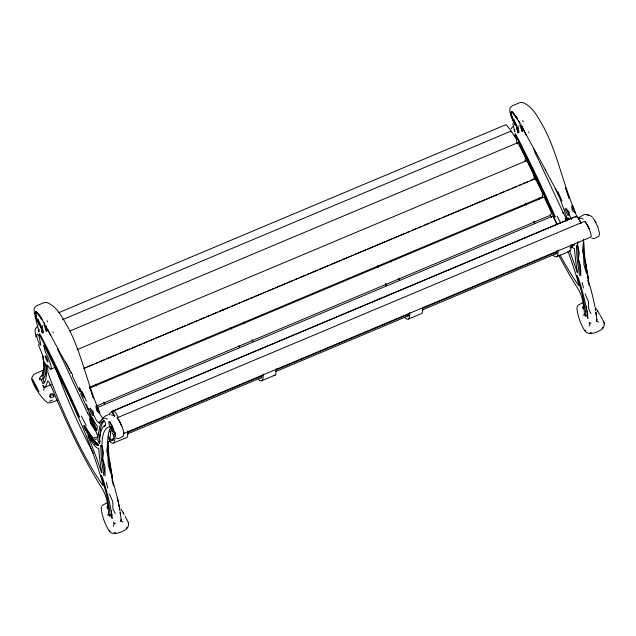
<?xml version="1.0" encoding="UTF-8"?>
<svg xmlns="http://www.w3.org/2000/svg" width="636" height="636" viewBox="0 0 636 636"><rect width="100%" height="100%" fill="white"/><g stroke="black" fill="none" stroke-linecap="round" stroke-linejoin="round"><path stroke-width="0.95" d="M93.309 414.99L93.381 412.001L90.217 408.304L96.314 420.189L98.652 422.876L99.327 421.692M569.029 214.992L569.101 212.003L565.945 208.306L571.613 219.444M121.158 519.525L120.562 521.194M596.886 319.526L596.29 321.188M39.734 378.11L39.965 379.843L39.877 377.625M113.924 438.117C106.045 443.833 113.359 432.806 109.066 430.222M97.721 443.515L97.197 443.737L96.704 442.863A3.752 0.62 67.2 0 0 96.561 442.783L96.434 442.767A3.752 0.62 67.2 0 0 96.33 442.791L97.634 445.295L97.364 444.222M71.494 372.052L71.296 373.602L65.516 361.812M107.659 443.22L106.769 451.266L108.359 456.704L110.783 473.423L108.192 464.789L107.659 443.22A222.6 36.92 67.2 0 1 110.457 428.29M583.379 243.214L582.497 251.26L584.087 256.705L586.511 273.424L583.912 264.783L583.379 243.214A222.6 36.92 67.2 0 1 583.554 239.16M39.352 325.537L36.514 318.835L35.497 314.526L35.791 312.093L37.46 312.864L42.191 319.304M511.225 114.52L511.519 113.566L512.234 118.829L516.106 125.666L512.226 117.906L511.225 114.52L511.519 112.087L512.314 112.023L511.225 114.52L512.234 118.829L515.073 125.538M44.353 387.308L43.645 390.353M31.808 377.784L33.676 374.445L43.2 370.152M517.163 143.903L516.297 139.03L511.376 131.35M90.598 435.509L89.883 436.853L88.173 432.877L88.69 432.655M90.646 437.274L90.121 437.488L90.829 436.24M111.364 429.968L110.736 432.703L109.575 430.389M72.695 373.944L72.48 376.202L79.651 391.418L80.263 388.93M89.787 387.173L542.421 196.882L542.81 193.797L535.56 178.605L83.841 368.506M43.574 369.778L42.008 376.138L44.059 368.554M107.818 441.718L109.893 441.185L108.478 437.807M569.816 247.921L572.559 246.768L572.289 245.735M37.46 312.864L35.791 312.093L36.514 318.835L40.386 325.672L36.498 317.905L35.497 314.526L36.594 312.03M35.497 314.526L35.799 313.564M114.17 523.857L113.391 526.115M589.898 323.851L589.119 326.109M95.249 442.219C95.352 440.645 96.593 447.378 95.527 442.855A2.496 0.413 67.2 0 1 95.639 442.871L95.813 442.99M97.499 436.185L96.879 437.989L94.438 437.155M88.547 408.312L87.959 409.632L81.026 394.559L80.732 393.557L81.734 391.808M96.275 406.173L550.736 215.111L551.372 212.559L544.178 197.057L89.716 388.119M39.233 329.631L38.701 330.911L39.074 331.873L34.948 316.1M514.953 129.625L514.429 130.913L514.802 131.875L512.735 123.567M120.665 521.019L121.15 519.843L120.276 511.757M596.385 321.021L596.87 319.844L595.996 311.759M576.979 306.989L578.243 305.089L583.125 302.529M87.41 413.718L87.418 412.955M563.13 213.72L562.502 211.176L539.169 161.226M581.058 223.443A7.171 1.193 67.2 0 0 577.329 217.226L575.31 216.59L112.62 411.118L114.567 416.477M575.262 216.677L575.453 217.361M511.137 128.901L512.139 127.279L513.49 126.5M126.286 528.341L127.057 527.157M602.014 328.343L602.785 327.158M517.974 142.695L525.257 156.997L525.376 161.282L525.05 160.813M585.414 314.582L582.942 315.074M40.219 377.124L42.938 374.159M579.102 217.433L584.015 214.69L585.796 214.332L589.493 215.342M101.927 505.676L107.404 502.527M571.128 245.894L573.02 245.075M95.305 442.29L95.352 442.266A3.124 0.517 67.2 0 1 95.424 442.306L95.607 442.418A3.124 0.517 67.2 0 1 95.686 442.489L96.783 445.033L95.861 443.022M573.664 217.417L111.888 411.548L109.782 413.432L110.02 414.362M526.878 160.598L534.16 175.377L533.986 179.082M104.185 416.644L108.287 414.688M37.763 326.499L36.419 327.286L34.932 330.116L36.014 337.048M83.976 425.587L85.892 429.411A3.474 0.58 67.2 0 1 86.059 430.596L84.254 427.623L83.976 425.587L84.493 425.373M88.658 434.237L88.142 434.452L87.76 433.784A4.126 0.684 67.2 0 1 87.053 432.583L86.52 430.58L87.037 430.357M86.52 430.58L87.736 433.394L87.569 432.377L88.086 432.154M92.967 440.573A7.401 1.224 67.2 0 0 93.174 440.828L93.627 442.235L92.721 439.778L93.238 439.555M94.16 440.565L95.05 441.058L94.359 441.122L94.684 440.343M94.557 441.67L95.551 444.182L94.557 441.67L95.074 441.456M94.589 442.966L95.114 444.278L94.589 442.966L95.106 442.743M97.197 443.737L96.664 443.34A3.124 0.517 67.2 0 0 96.593 443.356L97.109 444.659L97.936 444.325M97.364 444.437L98.008 444.23L97.992 445.025M98.111 445.311C99.478 444.628 97.737 445.916 97.872 444.739L98.389 444.516M97.872 444.739L98.493 444.492M574.459 245.075L573.831 245.313L573.592 244.733L574.221 244.494M94.724 441.829L95.249 441.615M94.812 443.165L95.336 442.942M58.647 312.721L505.787 124.736A7.171 1.193 67.2 0 1 506.685 125.324L510.032 129.45L510.978 132.153M62.368 319.733L511.344 130.976M69.968 330.99L518.022 142.623M77.051 349.689L526.942 160.55M51.134 369.055L55.658 367.147M84.095 368.22L85.924 367.457M87.76 366.686L93.246 364.38M95.074 363.609L97.817 362.456M99.645 361.685L105.131 359.38M106.959 358.609L117.016 354.387M118.845 353.616L129.816 349.005M131.644 348.234L137.138 345.928M138.966 345.157L141.709 344.004M143.537 343.233L149.023 340.928M150.851 340.157L153.594 339.004M155.423 338.241L160.908 335.927M162.737 335.164L173.708 330.545M175.536 329.782L185.601 325.553M187.429 324.781L192.915 322.476M194.743 321.705L197.486 320.552M199.314 319.781L204.8 317.475M206.628 316.712L209.371 315.559M211.2 314.788L217.599 312.093M219.428 311.33L229.493 307.101M231.321 306.329L236.807 304.024M238.635 303.253L241.378 302.1M243.206 301.329L248.692 299.023M250.52 298.26L253.263 297.099M255.092 296.336L261.491 293.641M263.32 292.878L265.148 292.107M267.891 290.954L273.385 288.649M275.213 287.877L285.27 283.648M287.098 282.877L292.584 280.571M294.412 279.8L297.155 278.648M298.984 277.884L305.383 275.189M307.212 274.418L309.04 273.655M310.869 272.884L317.277 270.197M319.105 269.425L329.162 265.196M330.99 264.425L341.047 260.196M342.876 259.432L349.275 256.737M351.104 255.966L352.932 255.203M354.761 254.432L361.161 251.737M362.997 250.974L365.74 249.821M367.568 249.05L373.054 246.744M374.882 245.973L384.939 241.744M386.768 240.972L396.824 236.751M398.653 235.98L405.053 233.285M406.881 232.522L409.632 231.369M411.46 230.598L416.946 228.292M418.774 227.521L421.517 226.368M423.345 225.597L428.831 223.292M430.659 222.52L440.716 218.291M442.545 217.528L448.944 214.833M450.773 214.07L453.516 212.909M455.352 212.146L460.838 209.84M462.666 209.069L465.409 207.916M467.237 207.145L472.723 204.84M474.551 204.069L484.608 199.839M486.437 199.076L497.408 194.457M499.236 193.694L504.73 191.388M506.558 190.617L509.301 189.464M511.129 188.693L516.615 186.388M518.443 185.617L521.186 184.464M523.015 183.693L528.5 181.387M530.329 180.624L533.071 179.471M43.717 386.386A2.687 2.409 -3 0 1 42.835 385.432L43.956 387.626L51.198 384.589M97.403 407.517L552.779 216.073L556.993 224.603M84.254 427.623L84.779 427.408M116.984 417.9L584.563 221.328A8.514 1.415 67.2 0 1 589.326 229.365A8.514 1.415 67.2 0 1 590.892 237.053L123.32 433.633M90.073 435.732L90.892 435.946M127.645 432.345L262.064 375.836M275.778 370.065L408.368 314.327M422.996 308.174L556.5 252.047M109.869 441.289L113.526 439.746M127.24 433.983L261.658 377.474M275.38 371.702L408.884 315.575M422.598 309.812L557.017 253.303M113.812 442.926L126.85 437.449A45.697 7.576 67.2 0 0 127.82 434.102A222.226 36.856 67.2 0 1 127.987 431.001M262.072 380.598L275.102 375.113M408.694 318.954L421.732 313.469A45.697 7.576 67.2 0 0 422.709 310.13A222.226 36.856 67.2 0 1 422.868 307.029M556.953 256.626L569.991 251.141A45.697 7.576 67.2 0 0 570.961 247.802A222.226 36.856 67.2 0 1 571.128 244.701M84.469 427.75L84.278 426.398L85.637 428.974A2.854 0.477 67.2 0 1 85.796 430.063L84.469 427.75L84.986 427.535M86.766 431.009L87.291 430.795M88.34 432.583L87.816 432.798L88.142 434.452M88.173 432.877L88.897 435.652L89.422 435.437M90.304 436.455L90.868 438.602L91.385 438.387M93.182 440.804L93.174 440.716A2.496 0.413 67.2 0 1 93.325 440.804C93.667 441.869 95.154 441.344 93.428 441.996M95.376 444.023L95.901 443.809M96.004 444.532L96.521 444.318M96.632 444.938L97.149 444.715M97.077 443.713L97.467 443.236A3.124 0.517 67.2 0 0 97.356 443.165M49.401 401.284L52.438 400.092M570.738 247.452L572.559 246.768M109.344 514.898L107.214 515.081M114.536 433.068L115.402 433.188L114.695 432.528M550.736 215.111L550.299 214.507M590.852 323.47L589.063 322.81M115.132 523.476L113.343 522.808M109.209 414.251L109.654 414.879M590.081 332.493L591.432 332.787M114.361 532.499L115.704 532.793M587.068 214.865L590.725 215.866L592.466 217.218M579.579 218.013L583.236 219.015M111.348 414.863L114.997 415.865M103.851 418.011L107.508 419.013M112.62 411.118L114.639 411.746A7.171 1.193 67.2 0 1 117.986 417.089M589.381 322.993L590.685 323.414M113.661 522.999L114.965 523.42M591.774 238.238L594.302 238.58L598.738 236.377L599.692 233.969L597.689 226.432M116.054 438.244L118.582 438.578L123.01 436.375L123.972 433.975L123.742 432.75M572.686 244.693C573.545 246.156 573.553 244.001 572.766 244.574M579.738 220.422L581.201 222.902M111.888 411.548L113.772 415.554M598.627 322.11L596.894 320.918M122.899 522.116L121.166 520.916M574.729 212.591L572.36 210.635L571.645 205.905L577.742 217.79M99.009 412.597L96.632 410.633L95.917 405.911L99.009 412.597L103.191 419.132M91.894 437.838L91.838 438.22M572.972 245.162L572.631 244.629M585.009 330.291L585.692 330.998M109.281 530.297L109.964 530.996M90.392 422.948L95.193 430.739L94.271 427.138L89.501 418.615L90.392 422.948L95.829 429.34M110.266 439.651L108.279 435.755M592.99 218.076L596.004 222.624M584.85 221.495L587.855 226.042M117.27 418.075L120.284 422.622M109.122 421.501L112.135 426.048M93.715 441.591L93.341 440.51A3.124 0.517 67.2 0 0 93.238 440.374A10.112 1.677 67.2 0 0 93.126 440.239M511.519 113.478L511.519 112.087L513.18 112.866L517.386 118.646M595.368 307.625L598.023 311.163M521.814 126.222L520.828 124.942L545.775 170.369M120.975 509.333L123.67 513.18M88.897 435.652L89.127 436.002L88.563 433.855L90.121 437.488M90.868 438.602L91.099 438.943L90.368 436.169M533.421 148.641L535.949 152.505M45.1 324.948L58.711 350.19M515.772 115.967L517.378 118.471M40.044 315.965L41.117 317.634M514.596 135.508L514.89 136.184M92.451 439.826L92.657 441.042A7.394 1.224 67.2 0 1 91.989 440.152L91.29 438.005A3.752 0.62 67.2 0 1 91.576 438.315L91.799 438.602A3.752 0.62 67.2 0 1 92.037 438.951L92.514 439.937M112.294 433.132L114.019 436.026M516.337 117.334L519.827 123.257M40.609 317.332L44.6 324.098M87.569 432.377L87.816 432.798A4.126 0.684 67.2 0 0 88.07 433.243M57.701 348.647L70.055 370.367M566.183 220.318L565.229 218.617L565.762 221.217M522.657 120.753L523.261 121.842M46.937 320.759L47.541 321.848M36.912 389.494L32.174 379.422M545.116 169.446L554.544 187.095M39.384 315.059L40.203 316.577M32.476 379.183L38.987 391.545M528.572 132.018L528.929 132.693M52.852 332.016L53.209 332.7M518.745 120.912L520.407 124.139M43.852 322.531L44.687 324.137M557.072 216.041L560.626 222.958M81.352 416.047L86.234 425.548M44.25 382.634L42.922 379.318A144.547 23.969 67.2 0 0 45.872 364.023M563.226 212.424L567.026 220.04M87.506 412.422L92.141 421.732M92.101 418.663L89.302 412.581M554.99 187.938L559.378 196.866L567.694 220.072M79.262 387.936L83.65 396.872M85.939 428.274L86.17 428.791M555.085 187.851L559.362 196.778M590.947 313.612L588.658 308.818L588.515 301.671L585.08 293.816M79.365 387.849L83.634 396.785M115.227 513.618L112.93 508.816L112.787 501.677L109.352 493.822M522.72 127.725L526.393 135.5M47.811 329.456L50.673 335.506M572.384 205.579L575.652 212.655M564.887 208.727L568.155 215.803M96.656 405.585L99.924 412.653M89.167 408.733L92.435 415.801M587.68 314.462L587.958 315.074M111.952 514.468L112.23 515.081M82.752 393.986L84.397 397.611M513.665 118.916L516.551 125.475M100.273 441.972L99.542 439.802L100.552 428.895A239.963 39.798 67.2 0 1 101.498 425.516A239.907 39.79 67.2 0 1 104.01 421.096M37.945 318.914L40.831 325.481M557.979 191.738L562.057 201.135M82.251 391.744L86.329 401.141M97.976 444.715L98.214 445.295M573.815 208.544C562.606 182.087 557.327 153.363 543.979 127.757L543.875 127.55C538.255 118.169 533.318 106.498 522.331 102.388L520.033 102.523L512.29 105.775L510.342 107.54L509.81 108.971L510.056 113.001M98.087 408.543C86.886 382.093 81.607 353.37 68.259 327.755L68.147 327.556C62.535 318.175 57.59 306.504 46.611 302.394L44.305 302.521L36.562 305.773L34.614 307.546L34.09 308.969L34.336 313.007M38.398 344.64L43.033 356.263L43.439 359.904L43.065 356.279L43.94 368.57M87.156 412.112L63.02 360.334A313.842 52.049 67.2 0 0 57.606 349.331M519.739 124.91L522.156 131.27L521.369 128.424M44.019 324.916L46.436 331.276L45.641 328.43M87.45 432.083L87.267 431.55M568.449 219.627L567.94 217.758A21.91 3.633 67.2 0 0 568.807 219.412M86.432 404.432L97.213 435.008M94.335 440.724L94.533 441.281M113.82 429.864L115.514 435.763L114.973 433.1M90.813 390.536L89.922 387.944L93.468 398.311L91.401 392.269M40.473 325.147L42.795 332.779L40.473 325.147L42.238 332.898L41.578 330.036M94.295 441.161L94.438 441.607M521.433 125.523L522.951 130.801L521.512 125.634M45.927 326.355L47.231 330.8L45.792 325.632M93.055 439.858L93.23 440.446M521.671 128.249L522.506 131.103L521.337 125.753M45.951 328.255L46.786 331.102L45.609 325.751M518.109 129.792L518.897 132.646L518.014 125.642M42.389 329.798L43.176 332.644L42.286 325.648M587.759 280.007L589.175 285.683M582.059 282.408L583.474 288.084M521.433 125.379L522.092 128.019M112.031 480.013L113.454 485.689M106.331 482.406L107.746 488.082M45.927 326.26L46.372 328.025M577.679 245.615L579.237 252.627L578.386 259.106L580.803 275.817L580.652 266.158L578.386 259.106L577.679 245.615A222.6 36.92 67.2 0 1 577.846 241.561M101.951 445.613L103.517 452.633L102.658 459.105L105.083 475.823L104.932 466.156L102.658 459.105L101.951 445.613A222.6 36.92 67.2 0 1 109.249 426.851M588.467 279.816L584.571 255.561L583.864 242.014M117.461 497.638L119.838 509.277M115.068 433.529L115.593 436.169M587.004 272.359L588.26 278.966L585.422 262.708M108.136 442.012L108.851 455.567L112.54 478.972M111.284 472.357L112.334 477.93L109.694 462.706M604.049 322.285L604.2 323.215M128.321 522.291L128.472 523.213M579.515 275.507L577.083 258.717L576.375 245.162M103.787 475.505L101.355 458.715L100.647 445.168M519.556 145.636L519.644 145.167L542.349 191.603A305.312 50.634 67.2 0 1 553.225 215.405A96.529 16.011 67.2 0 1 557.136 224.301M93.325 453.078A112.946 18.73 67.2 0 1 56.477 370.319A2.687 0.445 67.2 0 1 56.055 368.665M43.956 387.626A152.33 25.265 67.2 0 0 47.382 381.409A8.061 1.336 67.2 0 1 52.12 388.405A143.37 23.778 67.2 0 0 102.157 488.567A8.061 1.336 67.2 0 1 106.745 499.642A88.261 14.636 67.2 0 1 108.669 514.055L109.79 516.281A2.687 2.409 -3 0 1 109.718 514.445M92.395 438.49A3.752 0.62 67.2 0 1 92.554 438.729M46.396 386.585A2.687 2.409 -3 0 1 45.021 386.807M111.674 477.358A103 17.085 67.2 0 1 119.147 506.725M119.473 508.657A103 17.085 67.2 0 1 119.767 510.517M120.013 512.29A103 17.085 67.2 0 1 120.22 513.991M104.336 426.812A225.82 37.452 67.2 0 1 105.481 425.405M111.348 510.549A91.846 15.232 67.2 0 1 111.642 513.411M110.648 429.062A8.061 1.336 67.2 0 1 109.161 421.779A8.061 1.336 67.2 0 1 113.677 429.395M119.902 422.312A8.061 1.336 67.2 0 1 121.603 426.056M96.37 439.277A36.618 6.074 67.2 0 1 85.423 426.486M50.721 384.406A2.687 2.409 -3 0 1 49.648 385.217M50.109 397.508A2.019 1.805 -3 0 1 51.603 394.956A2.019 1.805 -3 0 1 53.949 396.888M31.903 378.134A5.374 4.818 -3 0 0 32.11 380.455A66.756 59.792 -3 0 0 46.333 401.857A3.585 3.212 -3 0 0 49.536 402.819A18.818 16.854 -3 0 0 57.288 399.933M128.329 522.943A7.171 6.424 -3 0 1 124.354 530.36A20.956 18.77 -3 0 1 114.552 533.612A7.171 6.424 -3 0 1 108.764 530.305A66.756 59.792 -3 0 1 101.243 508.84A3.585 3.212 -3 0 1 101.736 506.812M122.994 512.894A66.756 59.792 -3 0 1 124.052 514.524M125.046 516.178A66.756 59.792 -3 0 1 128.067 522.188M107.174 508.116A2.019 1.805 -3 0 1 108.343 506.63M107.953 508.554A2.019 1.805 -3 0 1 108.279 505.437M377.522 265.705A307.8 51.047 67.2 0 1 378.341 267.47M385.655 283.521A307.8 51.047 67.2 0 1 386.457 285.318M390.56 260.219A307.8 51.047 67.2 0 1 391.379 261.992M398.685 278.043A307.8 51.047 67.2 0 1 399.495 279.84M404.981 317.706A45.697 7.576 67.2 0 0 409.671 315.607A222.226 36.856 67.2 0 1 409.838 312.515M385.4 284.061A305.113 50.602 67.2 0 1 386.195 285.834M408.55 313.341A43.01 7.131 67.2 0 1 407.636 316.49M95.67 384.2A307.8 51.047 67.2 0 1 96.489 385.965M103.803 402.016A307.8 51.047 67.2 0 1 104.606 403.812M110.1 441.686A45.697 7.576 67.2 0 0 114.79 439.587A222.226 36.856 67.2 0 1 114.949 436.487M113.59 438.411A43.01 7.131 67.2 0 1 112.755 440.462M113.669 437.314A224.913 37.301 67.2 0 1 113.836 434.181M118.209 419.045A8.514 1.415 67.2 0 1 123.694 432.663M525.781 203.369A307.8 51.047 67.2 0 1 526.6 205.142M533.914 221.193A307.8 51.047 67.2 0 1 534.717 222.99M538.811 197.891A307.8 51.047 67.2 0 1 539.63 199.664M553.233 255.378A45.697 7.576 67.2 0 0 557.931 253.279A222.226 36.856 67.2 0 1 558.09 250.179M533.66 221.725A305.113 50.602 67.2 0 1 534.455 223.506M556.81 251.013A43.01 7.131 67.2 0 1 555.888 254.154M222.266 308.993A307.8 51.047 67.2 0 1 223.093 310.726M230.9 327.349A307.8 51.047 67.2 0 1 231.711 329.114M243.93 321.864A307.8 51.047 67.2 0 1 244.749 323.637M252.063 339.688A307.8 51.047 67.2 0 1 252.866 341.484M273.56 375.312A45.697 7.576 67.2 0 0 276.08 371.774A222.226 36.856 67.2 0 1 276.247 368.673M258.351 379.35A45.697 7.576 67.2 0 0 263.05 377.251A222.226 36.856 67.2 0 1 263.209 374.159M238.77 345.706A305.113 50.602 67.2 0 1 239.573 347.479M261.841 376.083A43.01 7.131 67.2 0 1 261.006 378.134M559.99 254.813A112.946 18.73 67.2 0 0 578.41 285.143A2.687 0.445 67.2 0 0 578.776 284.419A96.529 16.011 67.2 0 0 567.916 251.252M551.555 217.711A112.946 18.73 67.2 0 1 550.339 215.016M542.874 197.709A112.946 18.73 67.2 0 1 542.111 195.872M535.917 180.282A112.946 18.73 67.2 0 1 532.205 170.321A2.687 0.445 67.2 0 1 531.775 168.667M558.949 255.624A143.37 23.778 67.2 0 0 577.878 288.561A8.061 1.336 67.2 0 1 582.465 299.643A88.261 14.636 67.2 0 1 584.397 314.057L585.518 316.283A2.687 2.409 -3 0 1 585.438 314.438M569.395 250.465A106.578 17.673 67.2 0 1 577.257 272.407L577.575 272.868A227.616 37.747 67.2 0 1 574.539 249.034L574.189 248.263A39.209 6.503 67.2 0 1 571.653 246.951M534.486 151.67A313.842 52.049 67.2 0 1 538.74 160.328M588.26 280.19A103 17.085 67.2 0 1 594.867 306.727M595.201 308.659A103 17.085 67.2 0 1 595.495 310.511M595.741 312.292A103 17.085 67.2 0 1 596.027 314.804M586.416 306.083A91.846 15.232 67.2 0 1 586.694 307.848M587.076 310.551A91.846 15.232 67.2 0 1 587.362 313.413M587.696 225.645A8.061 1.336 67.2 0 1 589.405 229.389M594.35 220.072A8.061 1.336 67.2 0 1 597.331 226.058M604.049 322.937A7.171 6.424 -3 0 1 600.074 330.362A20.956 18.77 -3 0 1 590.272 333.606A7.171 6.424 -3 0 1 584.484 330.299A66.756 59.792 -3 0 1 576.963 308.842A3.585 3.212 -3 0 1 577.027 307.784M597.609 311.29A66.756 59.792 -3 0 1 599.78 314.518M600.281 315.345A66.756 59.792 -3 0 1 603.787 322.19M583.077 309.032A2.019 1.805 -3 0 1 584.071 306.632M583.673 308.555A2.019 1.805 -3 0 1 584.007 305.439M92.514 440.478L92.49 440.517A6.773 1.121 67.2 0 1 91.878 439.715L91.552 438.602A3.124 0.517 67.2 0 1 91.727 438.816L92.514 440.478M98.159 434.873L97.912 440.486L99.391 443.459A225.828 37.452 67.2 0 1 105.648 424.808L105.473 422.9L104.01 420.42A239.907 39.79 67.2 0 0 99.868 426.2L98.159 434.873M41.292 380.002L43.121 383.953A148.745 24.669 67.2 0 0 46.221 365.827L44.019 361.59A144.547 23.969 67.2 0 1 41.292 380.002M87.983 435.93L88.078 436.344A106.578 17.673 67.2 0 1 101.537 472.405L101.847 472.866A227.616 37.747 67.2 0 1 98.819 449.04L98.508 448.3A39.209 6.503 67.2 0 1 88.102 436.065L87.983 435.93M112.159 518.229L110.012 514.095A91.846 15.232 67.2 0 0 107.953 501.049A100.138 16.608 67.2 0 0 106.252 493.568L101.307 475.593L102.627 477.914A103 17.085 67.2 0 1 112.159 518.229M587.887 318.223L585.74 314.097A91.846 15.232 67.2 0 0 583.681 301.043A100.138 16.608 67.2 0 0 581.972 293.562L577.035 275.587L578.355 277.908A103 17.085 67.2 0 1 587.887 318.223M47.446 365.239L47.414 365.493A152.33 25.265 67.2 0 1 47.907 372.092A2.687 0.445 67.2 0 0 48.336 373.745A112.946 18.73 67.2 0 0 102.69 485.141A2.687 0.445 67.2 0 0 103.048 484.417A96.529 16.011 67.2 0 0 77.505 415.411A305.312 50.634 67.2 0 0 66.621 391.601L43.916 345.165L43.836 345.642A151.535 25.13 67.2 0 1 44.814 350.38L45.673 352.598A11.202 1.86 67.2 0 1 51.158 366.845A11.202 1.86 67.2 0 1 47.938 365.78L47.446 365.239M35.537 311.902L35.036 312.96L35.791 311.473L37.182 312.689L41.316 318.882L38.033 313.659L35.791 311.473L35.537 311.902M511.265 111.904L510.764 112.962L511.519 111.475L512.902 112.683L517.044 118.884L513.761 113.661L511.519 111.475L511.265 111.904M79.357 416.946L78.188 415.475A308.897 51.23 67.2 0 0 42.866 341.373A14.787 2.449 67.2 0 0 40.489 337.167L39.217 333.765L39.734 334.091A19.088 3.164 67.2 0 1 42.858 339.64L44.043 341.969A313.842 52.049 67.2 0 1 78.633 414.608L79.357 416.946M555.085 216.948L553.916 215.477A308.897 51.23 67.2 0 0 518.594 141.367A14.787 2.449 67.2 0 0 516.217 137.161L514.937 133.767L515.454 134.093A19.088 3.164 67.2 0 1 518.578 139.634L519.763 141.963A313.842 52.049 67.2 0 1 554.353 214.602L555.085 216.948M100.313 421.66L99.423 423.361L103.612 417.51L100.313 421.66M579.34 217.512L578.291 218.967L579.34 217.512M96.799 430.413L92.212 417.757A21.91 3.633 67.2 0 0 97.093 425.842L97.388 426.605A243.532 40.386 67.2 0 0 96.799 430.413M38.955 335.641L38.868 335.506A12.951 2.147 67.2 0 0 37.142 338.026A4.484 0.739 67.2 0 0 39.305 343.504A4.484 0.739 67.2 0 0 40.76 344.497L38.955 335.641M569.188 198.305L565.65 187.946L569.188 198.305M517.76 129.903L516.193 125.149L517.966 132.9L516.193 125.149L518.523 132.781L517.76 129.903M510.986 114.345L510.764 113.288L511.4 117.469L510.986 114.345M35.258 314.343L35.036 313.286L35.672 317.467L35.258 314.343M45.458 357.257A3.363 0.556 67.2 0 0 47.875 361.971A3.363 0.556 67.2 0 0 46.547 357.376A3.363 0.556 67.2 0 0 45.458 357.257M110.879 427.662A3.363 0.556 67.2 0 0 113.303 432.377A3.363 0.556 67.2 0 0 111.976 427.782A3.363 0.556 67.2 0 0 110.879 427.662M50.705 397.031A2.019 1.805 -3 0 0 53.885 395.695A2.019 1.805 -3 0 0 51.039 393.907A2.019 1.805 -3 0 0 50.705 397.031"/></g></svg>
